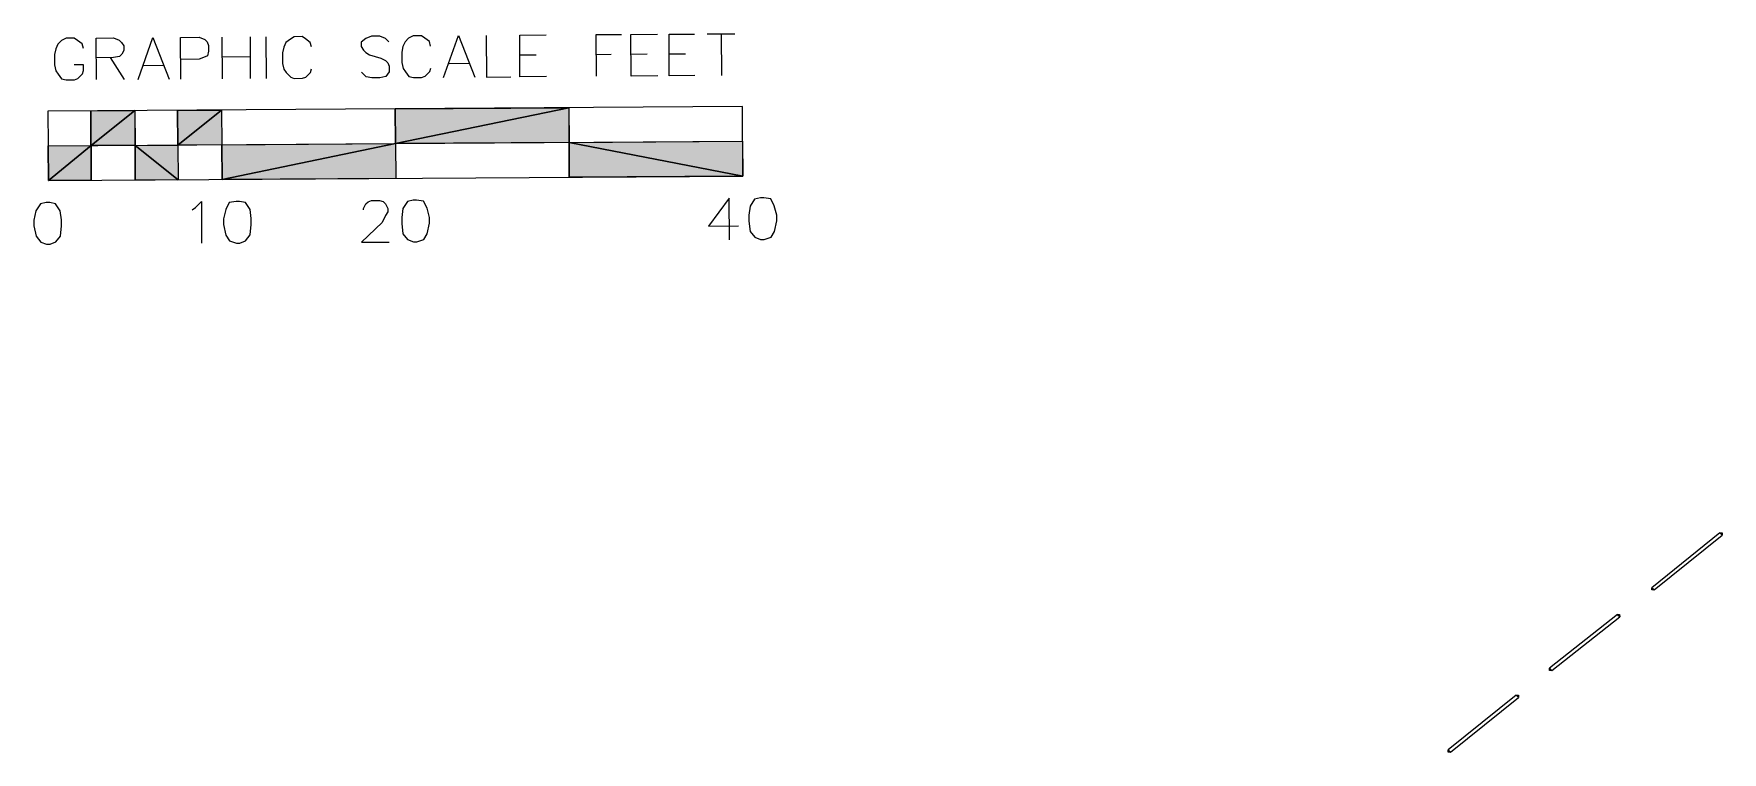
# Model space of a CAD drawing. Header units: inches. Extents: x -5728 to 15181, y 9834 to 15140.
# Drawn here: x 2336 to 3503, y 13927 to 14424 of the extents above; entities that cross this region are included whole.
import ezdxf

# ---------------------------------------------------------------- set-up
doc = ezdxf.new("R2010")
doc.units = ezdxf.units.IN
doc.header["$MEASUREMENT"] = 0
doc.linetypes.add('IMPORT-DASHEDX2 _4_', pattern=[0.1125, 0.075, -0.0375])
for name, color, linetype, lineweight in [('PDF_Geometry', 1, 'Continuous', 9), ('PDF_Solid Fills', 1, 'Continuous', 9), ('site plan converted for PDF_dwg', 1, 'Continuous', 9)]:
    doc.layers.add(name, color=color, linetype=linetype, lineweight=lineweight)

# ---------------------------------------------------------------- blocks, each defined once
blk = doc.blocks.new('site plan converted for PDF_dwg-1480341-SITE PLAN')
at = {"layer": 'PDF_Solid Fills', "lineweight": 13}
for points in [[(261.7, 4495.4), (261.7, 4519.4), (292.1, 4519.4)], [(261.7, 4495.4), (292.1, 4519.4), (292.1, 4495.4)], [(321.7, 4495.4), (321.7, 4519.4), (352.1, 4519.4)], [(321.7, 4495.4), (352.1, 4519.4), (352.1, 4495.4)], [(472.1, 4495.4), (472.1, 4519.4), (592.1, 4519.4)], [(472.1, 4495.4), (592.1, 4519.4), (592.1, 4495.4)], [(232.1, 4471.4), (232.1, 4495.4), (261.7, 4495.4)], [(232.1, 4471.4), (261.7, 4495.4), (261.7, 4471.4)], [(321.7, 4471.4), (292.1, 4495.4), (321.7, 4495.4)], [(292.1, 4471.4), (292.1, 4495.4), (321.7, 4471.4)], [(352.1, 4471.4), (352.1, 4495.4), (472.1, 4495.4)], [(352.1, 4471.4), (472.1, 4495.4), (472.1, 4471.4)], [(712.1, 4471.4), (592.1, 4495.4), (712.1, 4495.4)], [(592.1, 4471.4), (592.1, 4495.4), (712.1, 4471.4)]]:
    blk.add_hatch(color=175, dxfattribs=at).paths.add_polyline_path(points, flags=0)
at = {"layer": 'PDF_Solid Fills'}
for points in [[(1387.3, 4218.6), (1385.7, 4220.2), (1387.3, 4220.2)], [(1338.5, 4181), (1338.5, 4182.6), (1340.1, 4181)], [(1316.1, 4162.6), (1314.5, 4164.2), (1316.1, 4164.2)], [(1267.3, 4125.8), (1267.3, 4127.4), (1268.9, 4125.8)], [(1245.7, 4107.4), (1244.1, 4109), (1245.7, 4109)], [(1196.9, 4069.8), (1196.9, 4071.4), (1198.5, 4069.8)]]:
    blk.add_hatch(color=147, dxfattribs=at).paths.add_polyline_path(points, flags=0)
at = {"layer": 'PDF_Geometry', "color": 175, "lineweight": 13}
for p, q in [((352.9, 4541), (352.9, 4569.8)), ((372.1, 4569.8), (372.1, 4541)), ((383.3, 4541), (383.3, 4569.8)), ((688.1, 4569.8), (707.3, 4569.8)), ((697.7, 4569.8), (697.7, 4541)), ((275.3, 4556.2), (284.9, 4541)), ((352.9, 4556.2), (372.1, 4556.2)), ((558.5, 4556.2), (569.7, 4556.2)), ((611.3, 4556.2), (621.7, 4556.2)), ((635.3, 4556.2), (646.5, 4556.2)), ((661.7, 4556.2), (672.9, 4556.2)), ((298.5, 4550.6), (312.1, 4550.6)), ((509.7, 4550.6), (523.3, 4550.6)), ((292.1, 4519.4), (292.1, 4471.4)), ((321.7, 4519.4), (321.7, 4471.4)), ((352.1, 4519.4), (352.1, 4471.4)), ((472.1, 4519.4), (472.1, 4471.4)), ((592.1, 4519.4), (592.1, 4471.4)), ((232.1, 4495.4), (712.1, 4495.4))]:
    blk.add_line(p, q, dxfattribs=at)
at = {"layer": 'PDF_Geometry', "color": 175, "lineweight": 13, "flags": 128}
for points in [[(256.9, 4562.6), (256.1, 4565.8), (252.9, 4568.2), (250.5, 4569.8), (244.9, 4569.8), (241.7, 4568.2), (239.3, 4565.8), (237.7, 4562.6), (236.9, 4558.6), (236.9, 4551.4), (237.7, 4547.4), (239.3, 4545), (241.7, 4541.8), (244.9, 4541), (250.5, 4541), (252.9, 4541.8), (256.1, 4545), (256.9, 4547.4), (256.9, 4551.4), (250.5, 4551.4)], [(265.7, 4541), (265.7, 4569.8), (277.7, 4569.8), (281.7, 4568.2), (283.3, 4566.6), (284.9, 4564.2), (284.9, 4561), (283.3, 4558.6), (281.7, 4557), (277.7, 4556.2), (265.7, 4556.2)], [(294.5, 4541), (304.9, 4569.8), (316.1, 4541)], [(324.1, 4541), (324.1, 4569.8), (336.9, 4569.8), (340.9, 4568.2), (342.5, 4566.6), (343.3, 4564.2), (343.3, 4560.2), (342.5, 4557), (340.9, 4556.2), (336.9, 4554.6), (324.1, 4554.6)], [(414.5, 4562.6), (413.7, 4565.8), (410.5, 4568.2), (408.1, 4569.8), (402.5, 4569.8), (400.1, 4568.2), (396.9, 4565.8), (395.3, 4562.6), (394.5, 4558.6), (394.5, 4551.4), (395.3, 4547.4), (396.9, 4545), (400.1, 4541.8), (402.5, 4541), (408.1, 4541), (410.5, 4541.8), (413.7, 4545), (414.5, 4547.4)], [(468.1, 4565.8), (465.7, 4568.2), (461.7, 4569.8), (456.1, 4569.8), (452.1, 4568.2), (448.9, 4565.8), (448.9, 4562.6), (450.5, 4560.2), (452.1, 4558.6), (454.5, 4557), (462.5, 4554.6), (465.7, 4553), (467.3, 4551.4), (468.1, 4549), (468.1, 4545), (465.7, 4541.8), (461.7, 4541), (456.1, 4541), (452.1, 4541.8), (448.9, 4545)], [(496.9, 4562.6), (496.1, 4565.8), (492.9, 4568.2), (490.5, 4569.8), (484.9, 4569.8), (481.7, 4568.2), (479.3, 4565.8), (477.7, 4562.6), (476.9, 4558.6), (476.9, 4551.4), (477.7, 4547.4), (479.3, 4545), (481.7, 4541.8), (484.9, 4541), (490.5, 4541), (492.9, 4541.8), (496.1, 4545), (496.9, 4547.4)], [(505.7, 4541), (516.1, 4569.8), (527.3, 4541)], [(535.3, 4569.8), (535.3, 4541), (552.1, 4541)], [(576.9, 4541), (558.5, 4541), (558.5, 4569.8), (576.9, 4569.8)], [(611.3, 4541), (611.3, 4569.8), (628.9, 4569.8)], [(653.7, 4541), (635.3, 4541), (635.3, 4569.8), (653.7, 4569.8)], [(679.3, 4541), (661.7, 4541), (661.7, 4569.8), (679.3, 4569.8)], [(331.3, 4450.6), (333.7, 4452.2), (337.7, 4456.2), (337.7, 4427.4)], [(449.7, 4449.8), (449.7, 4450.6), (451.3, 4453.8), (452.9, 4455.4), (455.3, 4456.2), (460.9, 4456.2), (463.3, 4455.4), (464.9, 4453.8), (466.5, 4450.6), (466.5, 4448.2), (464.9, 4445.8), (462.5, 4441), (448.1, 4427.4), (467.3, 4427.4)], [(702.5, 4427.4), (702.5, 4456.2), (688.1, 4437), (708.9, 4437)]]:
    blk.add_lwpolyline(points, dxfattribs=at)
for points in [[(232.1, 4519.4), (232.1, 4471.4), (712.1, 4471.4), (712.1, 4519.4)], [(261.7, 4519.4), (261.7, 4471.4)], [(230.5, 4456.2), (226.5, 4455.4), (223.3, 4450.6), (221.7, 4444.2), (221.7, 4440.2), (223.3, 4433), (226.5, 4429), (230.5, 4427.4), (232.9, 4427.4), (236.9, 4429), (240.1, 4433), (240.9, 4440.2), (240.9, 4444.2), (240.1, 4450.6), (236.9, 4455.4), (232.9, 4456.2)], [(361.7, 4456.2), (356.9, 4455.4), (354.5, 4450.6), (352.9, 4444.2), (352.9, 4440.2), (354.5, 4433), (356.9, 4429), (361.7, 4427.4), (364.1, 4427.4), (368.1, 4429), (371.3, 4433), (372.1, 4440.2), (372.1, 4444.2), (371.3, 4450.6), (368.1, 4455.4), (364.1, 4456.2)], [(484.1, 4456.2), (480.1, 4455.4), (476.9, 4450.6), (476.1, 4444.2), (476.1, 4440.2), (476.9, 4433), (480.1, 4429), (484.1, 4427.4), (486.5, 4427.4), (491.3, 4429), (493.7, 4433), (495.3, 4440.2), (495.3, 4444.2), (493.7, 4450.6), (491.3, 4455.4), (486.5, 4456.2)], [(724.1, 4456.2), (720.1, 4455.4), (716.9, 4450.6), (716.1, 4444.2), (716.1, 4440.2), (716.9, 4433), (720.1, 4429), (724.1, 4427.4), (726.5, 4427.4), (731.3, 4429), (733.7, 4433), (735.3, 4440.2), (735.3, 4444.2), (733.7, 4450.6), (731.3, 4455.4), (726.5, 4456.2)]]:
    blk.add_lwpolyline(points, close=True, dxfattribs=at)
at = {"layer": 'PDF_Geometry', "color": 147, "flags": 128}
for points in [[(1385.7, 4220.2), (1338.5, 4182.6), (1339.3, 4181.8), (1340.1, 4181), (1387.3, 4218.6), (1386.5, 4219.4), (1385.7, 4220.2), (1387.3, 4220.2), (1387.3, 4218.6)], [(1340.1, 4181), (1338.5, 4181), (1338.5, 4182.6)], [(1314.5, 4164.2), (1267.3, 4127.4), (1268.1, 4126.6), (1268.9, 4125.8), (1316.1, 4162.6), (1315.3, 4163.4), (1314.5, 4164.2), (1316.1, 4164.2), (1316.1, 4162.6)], [(1268.9, 4125.8), (1267.3, 4125.8), (1267.3, 4127.4)], [(1244.1, 4109), (1196.9, 4071.4), (1197.7, 4070.6), (1198.5, 4069.8), (1245.7, 4107.4), (1244.9, 4108.2), (1244.1, 4109), (1245.7, 4109), (1245.7, 4107.4)], [(1198.5, 4069.8), (1196.9, 4069.8), (1196.9, 4071.4)]]:
    blk.add_lwpolyline(points, dxfattribs=at)
at = {"layer": 'PDF_Solid Fills', "color": 175, "lineweight": 13}
for p, q in [((261.7, 4495.4), (261.7, 4519.4)), ((261.7, 4519.4), (292.1, 4519.4)), ((292.1, 4519.4), (261.7, 4495.4)), ((261.7, 4495.4), (292.1, 4519.4)), ((292.1, 4519.4), (292.1, 4495.4)), ((321.7, 4495.4), (321.7, 4519.4)), ((321.7, 4519.4), (352.1, 4519.4)), ((352.1, 4519.4), (321.7, 4495.4)), ((321.7, 4495.4), (352.1, 4519.4)), ((352.1, 4519.4), (352.1, 4495.4)), ((472.1, 4495.4), (472.1, 4519.4)), ((472.1, 4519.4), (592.1, 4519.4)), ((592.1, 4519.4), (472.1, 4495.4)), ((472.1, 4495.4), (592.1, 4519.4)), ((592.1, 4519.4), (592.1, 4495.4)), ((232.1, 4471.4), (232.1, 4495.4)), ((232.1, 4495.4), (261.7, 4495.4)), ((261.7, 4495.4), (232.1, 4471.4)), ((232.1, 4471.4), (261.7, 4495.4)), ((261.7, 4495.4), (261.7, 4471.4)), ((292.1, 4495.4), (261.7, 4495.4)), ((321.7, 4471.4), (292.1, 4495.4)), ((292.1, 4495.4), (321.7, 4495.4)), ((292.1, 4471.4), (292.1, 4495.4)), ((292.1, 4495.4), (321.7, 4471.4)), ((321.7, 4495.4), (321.7, 4471.4)), ((352.1, 4495.4), (321.7, 4495.4)), ((352.1, 4471.4), (352.1, 4495.4)), ((352.1, 4495.4), (472.1, 4495.4)), ((472.1, 4495.4), (352.1, 4471.4)), ((352.1, 4471.4), (472.1, 4495.4)), ((472.1, 4495.4), (472.1, 4471.4)), ((592.1, 4495.4), (472.1, 4495.4)), ((712.1, 4471.4), (592.1, 4495.4)), ((592.1, 4495.4), (712.1, 4495.4)), ((592.1, 4471.4), (592.1, 4495.4)), ((592.1, 4495.4), (712.1, 4471.4)), ((712.1, 4495.4), (712.1, 4471.4)), ((261.7, 4471.4), (232.1, 4471.4)), ((321.7, 4471.4), (292.1, 4471.4)), ((472.1, 4471.4), (352.1, 4471.4)), ((712.1, 4471.4), (592.1, 4471.4))]:
    blk.add_line(p, q, dxfattribs=at)
at = {"layer": 'PDF_Solid Fills', "color": 147}
for p, q in [((1387.3, 4218.6), (1385.7, 4220.2)), ((1385.7, 4220.2), (1387.3, 4220.2)), ((1387.3, 4220.2), (1387.3, 4218.6)), ((1338.5, 4181), (1338.5, 4182.6)), ((1338.5, 4182.6), (1340.1, 4181)), ((1340.1, 4181), (1338.5, 4181)), ((1316.1, 4162.6), (1314.5, 4164.2)), ((1314.5, 4164.2), (1316.1, 4164.2)), ((1316.1, 4164.2), (1316.1, 4162.6)), ((1267.3, 4125.8), (1267.3, 4127.4)), ((1267.3, 4127.4), (1268.9, 4125.8)), ((1268.9, 4125.8), (1267.3, 4125.8)), ((1245.7, 4107.4), (1244.1, 4109)), ((1244.1, 4109), (1245.7, 4109)), ((1245.7, 4109), (1245.7, 4107.4)), ((1196.9, 4069.8), (1196.9, 4071.4)), ((1196.9, 4071.4), (1198.5, 4069.8)), ((1198.5, 4069.8), (1196.9, 4069.8))]:
    blk.add_line(p, q, dxfattribs=at)

msp = doc.modelspace()

# ---------------------------------------------------------------- block references
at = {"layer": 'site plan converted for PDF_dwg', "color": 147, "linetype": 'IMPORT-DASHEDX2 _4_', "rotation": 0.383349167194431}
msp.add_blockref('site plan converted for PDF_dwg-1480341-SITE PLAN', (2144, 9849.7), dxfattribs=at)

doc.saveas('drawing.dxf')
